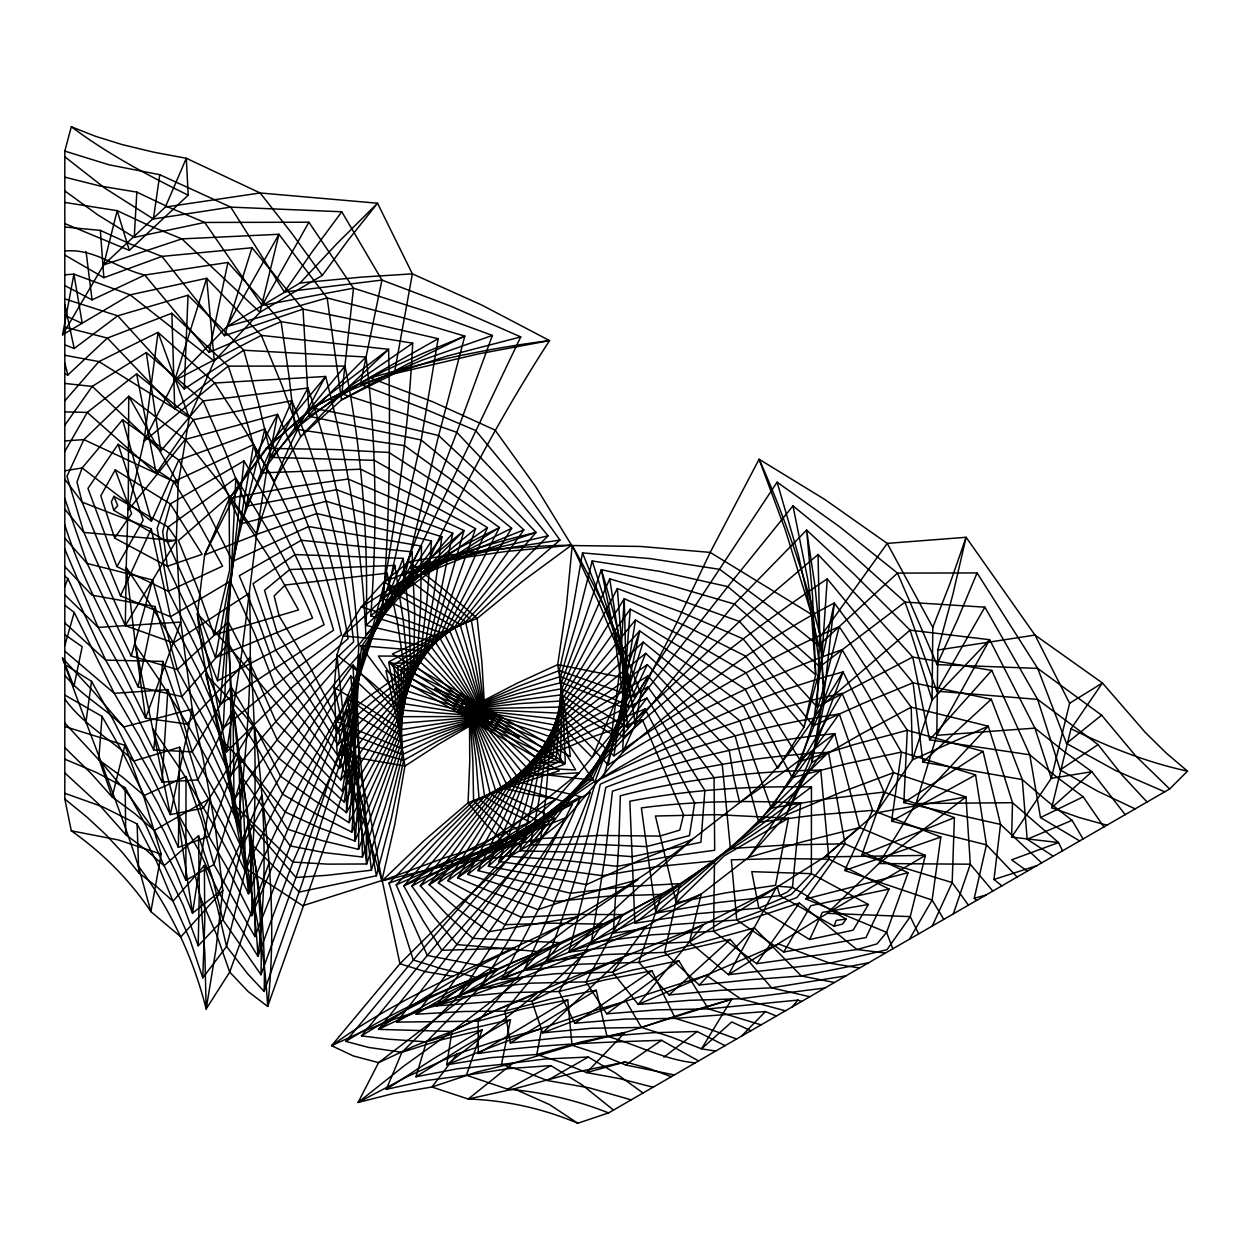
<?xml version="1.0" encoding="UTF-8"?>
<svg xmlns="http://www.w3.org/2000/svg" width="1250" height="1250" viewBox="0 0 1250 1250"><rect width="100%" height="100%" fill="white"/><g stroke="black" fill="none" stroke-linecap="round" stroke-linejoin="round"><path stroke-width="1.5" d="M241.469 847.734L239.062 766.703L231.203 686.953L192.234 751.875L219.172 799.672L241.469 847.734C273.797 784.062 310.969 722.766 353.016 665.031L401.938 716.688L475.844 716.516L472.984 710.688L479.422 710.219L435.125 641.812L366.109 625.375C368.5 538.5 362.094 451.328 345 366.094L228.281 366.125L174.719 408.672L107.375 338.078L64.812 327.172M245.062 871.031C245.406 816.906 241.359 762.766 233.328 709.234L197.797 779.922L223.641 825.609L245.062 871.031C275.734 803.688 310.938 738.344 350.781 675.984L401.375 723.172L401.828 748.484L385.203 806.609L366.688 863.984L327.875 864.141L292.953 862.047L232.453 803.156C222.266 739.781 203.891 678 197.375 614.031L204.641 554.953L229.469 498.266L266.125 448.359L312.062 407.984L384.453 370.859L423.641 353.047L464.781 336.094L438.641 435.547L403.312 582.109L382.766 606.531L355.781 686.938C314.875 753.047 277.25 821.406 248.5 893.75L230.75 856.75L213.109 824.359L182.516 772.406L152.609 728.484L135.516 645.641L126.219 567.406L128.312 496.047L128.719 396.25L185.25 439.438L222.094 485.656L256.656 534.094L241.812 652.562L226.625 751.938L291.797 687.672L348.125 638.594C334.781 561.094 310.469 485.719 277.547 414.359L185.25 439.438L128.078 510.313L144 441.297L158.031 332.359L98.922 361.594L64.812 400.875M64.812 698.984C83.156 724.719 111.328 739.484 133.812 761.031L179.688 747.219L178.375 847.344L208.812 836.391L238.75 754.375L261.344 787.516L287.453 829.109L321.688 840.484L358.547 849.359L401.062 736L404.078 670.906L449.375 630.219L511.641 528.266L459.438 485.719L404.625 445.688L295.094 429.063L288.859 375.047L281.078 321.656L227.922 262.453L144.797 275.047L92.062 299.875L64.812 285.562M823.484 687.391L824.078 703.672L811.812 762.406L786.312 814.922L748.625 857.328L803.562 841.531L859.641 827.578L824.75 856.891L776.266 887.609L703.547 924.672L574.125 976.781L498.734 1008.906L452.125 1031.297L413.922 1046.203L378.578 1062.641L353.344 1055.938L331.578 1045.688L361.812 1031.875L393.797 1019.266L427.281 1008.109L462.078 998.672L523.531 977L585.906 952.109L646.406 926.328L701.234 894.078L748.625 857.328L792.109 796.438L834.766 733.594C756.516 741.453 679.25 759.156 605.812 787.375L591.906 861.922L568.938 952.047L628.672 944.812L689.484 942.031L728.469 974.672L829.875 963.219L886.984 949.703L910.234 916.641L925.375 855.391L859.641 827.578L834.766 733.594L787.172 769.453L739.719 802.578L734.031 779L729.219 750.234L647.328 664.609L597.812 699.578L549.922 736.641L535.531 757.844L518.109 810.906L498.844 861.516L602.203 875.672L657.859 866.469L714.5 860.844L713.594 931.266L756.688 963.688L856.953 949.516L876.969 943.922L886.609 932.344L908.109 872.703L845.047 843.828L787.609 844.891L730.375 848.563L722.203 764.188L648.047 675.859L596.484 707.812L546.75 742.219L531.188 762.766L510.578 815.578L488.344 866.281L586.531 884.641L637.875 861.016L692.328 839.328L739.719 802.578C784.703 768.422 813.875 719.359 843.047 671.953L893.594 772.672L966 796.953L970.297 864.203L953.344 913.859M179.688 747.219L195.703 791.391L208.812 836.391L229.359 871.812L251.766 915.672C252.531 861.656 248.062 807.578 238.75 754.375M64.812 383.438L92.234 386.391L160.797 451L203.172 400.891L307.922 388.031C336.109 470.766 352.938 557.234 358.297 644.469C312.344 692.5 271.078 744.938 234 800.078L233.188 721.125L228.625 643.359L181.828 696.609L138.062 686.859C113.312 632.891 82.516 581.922 64.812 524.875M64.812 723.047L98.734 759.766L122.453 777.109L144.109 795.516L186.016 776.516L201.531 820.187L213.953 864.563L254.906 936.625C255.938 883.172 251.437 829.641 241.859 777.047L213.953 864.563L185.844 880.25L164.375 831.891L144.109 795.516L121.594 750.406L102.047 716.375L64.812 695.047M358.547 849.359C359.578 798.828 355.875 748.203 347.641 698.344L401.062 736L475.359 718.859L465.453 706.344L481.187 708.625L466.406 669.75L449.375 630.219L381.719 597.969C397.125 513.766 408.5 428.734 412.703 343.172L281.078 321.656L209.016 352.422L144.797 275.047C117.438 268.625 93.828 247.953 64.812 251.078M264.188 991.484C265.328 942.188 261.094 892.766 251.781 844.328L299.219 892.078L376.406 875.75L391.328 818.734L403.641 760.391L397.75 711.891L388.75 662.625L475.312 721.922L438.312 740.75L403.641 760.391L346.203 743.625L302.297 882.812L264.188 991.484L247.734 973.875L226.578 946.453L217.062 906.047L204.375 865.391L173.016 901.203L189.922 939.469L202.766 977.844L226.578 946.453L251.781 844.328M185.844 880.25L186.016 776.516M248.438 822.172L222.906 919.828L198.203 945.766L183.25 905.375L164.078 865.672L198.547 835.734L212.359 877.703L222.906 919.828L261 974.75C262.297 923.625 258 872.391 248.438 822.172L295.969 877.469L326.781 875.313L371.344 870.234L388.109 812.891L402.609 754.531L399.312 709.984L393.562 664.828L428.328 643.078L465.547 621.922L505.688 578.359L548.094 535.812L504.672 483.094L456.812 432.359L406.016 414.469L341.844 393.844L353.5 288.172L308.891 222.219L204.703 222.453L134.234 237.359L97.969 215L64.812 190.906M64.812 411.891L87.25 412.422L156.219 473.531L193.359 419.703L291.906 400.688C323.031 477.875 344.062 559.094 353.656 641.797C309 683.094 268.141 728.438 230.266 776L230.766 698.578L228.359 622.141L177.328 669.531L131.234 655.984L87.156 563.484L64.812 498.562M695.172 1062.906C664.094 1059.781 636.781 1044.578 607 1036.297L596.203 990.234L550.156 999.219L504.922 1011.109L464.484 1011.469L416.141 1014.203C465.094 950.969 511.5 885.719 554.781 818.469L495.688 790.922L472.781 717.359L488.484 719.641L478.562 707.109L519.25 700.188L561.75 694.797L623.719 737.156L623.328 665.312L617.359 588.578L680.594 611.875L743.062 638.797L813.172 725.781L862.984 703.422L913.062 682.781L991.25 699.25L1022.266 779.578L1027.188 839.25L1053.203 856.203M1062.547 850.812L1058.531 842.547L1011.625 837.109L1012.5 802.719L988.297 726.203L911.219 707.188L861.141 734.031L811.812 762.406L825.109 685.406L834.297 603C757.391 643.203 688.156 695.875 622.594 752.391L567.188 817.266L523.656 883.234L436.453 1005.891L488.719 1001.859L531.938 1001.234L576.469 978.234L622.422 957.469L542.562 1032.844L531.938 1001.234L558.797 977.859L585.906 952.109C534.531 965.234 484.406 983.234 436.453 1005.891C517.406 943.609 613.047 903.984 692.328 839.328L630.125 894.797L568.938 952.047L635.062 921.781L701.234 894.078L689.484 942.031L776.266 887.609L728.469 974.672L833.281 909.625L925.375 855.391L824.75 856.891L876.172 812.906L912.453 759.859L932.094 699.984L932.797 627.391L949.875 583.812L966.109 537.281L887.219 543.391L824.891 499.531L759.094 459.234L710.188 552.406L676.266 623.844L640.781 693.891L635.25 724.516L622.594 752.391L626.25 677.688L624.219 598.703L685.281 625.797L745.203 655.906L774.922 693.234L803.984 727.172L777.844 768.266L760.375 739.062L743.109 705.172L692.391 667.594L639.75 630.969L557.344 719.141L542.688 750.938L532.375 802.328L519.938 850.797L574.969 852.266L632.188 856.672L700.906 842.281L704.859 790.484L646.891 698.078L587.328 726.422L541.062 752.5L516.891 776.281L457.656 877.828L491.797 892.203L537.859 909.609L586.219 893.797L637.938 879.672L568.531 927.641L501.438 979.5L556.078 973.688L612.656 972.172L657.703 947.594L703.547 924.672L638.203 1004.438L612.656 972.172L646.406 926.328L573.672 950.219L501.438 979.5C534.797 918.922 565.844 856.828 590.422 792.125L522.375 832.609L457.656 877.828L516.062 823.766L579.188 772.766L611.656 734.109L624.797 708.266L630.125 679.031L600.328 605.953L572.203 545.547L640.344 546.438L710.188 552.406L811.547 614.406L815.672 674.75L803.984 727.172L820.078 668.766L834.297 603L911.219 707.188L912.453 759.859L988.297 726.203L916.016 803.516L878.922 863.531L827.188 913.328L910.234 916.641L918.672 933.875M845.953 975.859L771.531 987.813L720.281 990.344L669.094 994.906L638.906 962.391L661.625 894.344L607.234 896.281L554.266 901.609L467.703 874.453L495.312 823.875L521.844 772L541.797 750.406L555.234 725.078L598.656 682.938L643.172 642.109L739.734 720.703L771.188 808.109L827.5 798.859L883.984 792.062L954.406 817.625L952.172 882.578L932.281 926.016M233.328 709.234L259.609 751.812L282.672 794.188L316.672 814.359L351.844 832.109L401.375 723.172L397.719 667.234L459.984 624.297L497.062 577.984L536.047 532.422L489.281 482.859L438.641 435.547L382.656 421.844L312.062 407.984L370.328 377.922L433.047 401.922L495.047 430.062L535.891 486.984L571.547 545.172C517.016 546.047 462.641 552.062 408.984 561.766L383.734 581.953L361.172 607.016L402.891 619.328L444.391 633.734L463.547 671.734L480.578 709.109L468.813 708.281L475.484 718.078L401.078 729.625L368.172 707.844L334.203 687.438C346.156 737.781 353.109 789.328 355.031 841.047C359.766 789.828 359.922 738.203 355.781 686.938L354.625 721.094L292.953 862.047L257.953 956.391C267.594 879.75 265.578 801.859 254.078 725.547L203.375 808.141L170.359 814.594L152.609 728.484L165.781 770.156L177.188 812.625L199.609 851.828L218.688 892.438L257.953 956.391C255.188 904.578 246.563 853.094 232.453 803.156L244.891 867.844L302.719 905.734L381.875 880.5L362.828 818.594L337.156 754.219L334.203 687.438L336.938 654.984L343.188 635.953L361.172 607.016L427.187 565.531L462.578 545.984L499.484 527.516L437.484 566.656L382.766 606.531C389.703 521 390.453 435.062 388.625 349.312L324.016 398.625L266.125 448.359L333.953 449.5L388.984 452.484L445.172 488.75L499.484 527.516L444.391 633.734L406.484 672.281L401.078 729.625L355.031 841.047L319.047 827.688L284.969 811.844L253.875 773.953L219.484 737.297C234 788.391 243.797 840.828 248.5 893.75C257.875 815.172 256.109 735.812 250.438 657.031L186.844 724.078L145.641 718.188L135.516 645.641C175.359 701.5 211.562 760.469 237.766 824.031C247.547 747.531 252.547 670.281 249.391 593.156L173.484 642.906L125.312 625.625L126.219 567.406C165.188 625.672 200.969 686.531 226.625 751.938L213.094 682.25L197.375 614.031C249.641 665.391 291.938 725.469 340.734 779.984L372.562 735.359L407.016 690.969L416.594 667.141L420.594 606.75L421.516 546.109L308.625 526.547L232.703 561.391L206.844 510.188L178.766 460.062L122.578 419.75L82.156 467.922L76.984 482.047L82.156 502.156L120.5 595.812L170.469 616.781L230.297 581.156L223.234 727.984L294.188 670.016L341.516 634.781C325 563.203 298.422 494.234 264.812 429L178.766 460.062L151.469 521.188L82.156 467.922L64.812 470.797M198.203 945.766L199.312 890.469L198.547 835.734M188.031 295.234L184.25 388.938L243.781 350.234L366.016 357C376.547 442.828 377.297 529.641 370.766 615.812L439.625 637.594L479.984 709.656L471.203 709.656L475.641 717.297L401.375 723.172L408.453 673.422L439.625 637.594L487.437 527.656L431.469 492.797L374.328 460.344L271.422 457.391L258.531 403.375L243.781 350.234L188.031 295.234L117.719 315.828L74.219 348.5L64.812 344.844M235.844 478.188L231.391 571.203L215.484 657.594L312.578 618.078C291.656 569.062 264.984 522.734 235.844 478.188L168.141 527L166.734 533.875L167.453 541.969L193.031 599.094L215.484 657.594M623.719 737.156C688.312 680.375 755.703 626.672 827.25 578.891L822.016 655.672L813.172 725.781M1001.875 885.844L994 879.469L1000.531 824.406L983.031 751.391L907.297 730.281L853.875 744.625L800.688 761.125L745.891 672.719L688.797 639.766L630.266 609.203L624.406 685.016L613.938 755.891L560.375 707.047L478.281 708.672L482.734 716.312L473.969 716.328L506.5 784.125L572.391 804.25C538.859 871.25 500.312 935.75 457.547 997.266L506.984 992.656L559.016 991.5L605.219 979.859L651.891 970.781L675.344 1018.375L705.969 1027.844L736.609 1038.984M202.766 977.844L204.766 921.344L204.375 865.391M64.812 675.297C81.328 695.625 105.469 708.141 123.75 726.969L192.234 709.078L170.359 814.594L148.781 770L123.75 726.969L93.859 692.031L62.5 658.047C86.969 727.719 115.625 795.797 138.359 866.047C170.125 908.641 193.312 957.438 206.156 1009L215.875 949.766L222.812 890.406L215.266 826.906L203.234 758.938L192.234 709.078L180.766 622.078L176.328 540.672L178.188 483.594L189.25 417.734L158.031 332.359L214.781 383.016L245.594 431.125L274.266 481.172L300.719 436.594L281.938 385.297L261.344 335.391L206.656 278.297L174.672 380.453L144 441.297L214.781 383.016L325.625 376.469C297.469 426.562 272.562 478.734 256.656 534.094L266.016 474.844L277.547 414.359L240.094 484.688L204.641 554.953L259.172 533.469L316.922 513.531L431.469 541.062L426.922 601.438L419.75 661.578L409 684.734L372.703 726.469L339.453 768.453L304.484 722.219L274.844 685.547L254.328 632.844L230.297 581.156M134.234 237.359L136.844 192.125L100 185.984L64.812 177.188M1079.656 840.938L1040.5 817.547L1029.766 754.797L991.75 670.422L912.734 657.078L817.062 706.906L819.734 634.062L818.047 554.516L739.469 621.484L627.594 727.438L561.797 688.672L519.266 696.703L478.625 706.312L493.578 722.578L472.156 717.828L490.188 793.906L545.547 825.094L479.5 915.219L396.797 1022.094L478.172 1021.187L522.438 1009.047L567.75 999.875L572.031 1045.219L598.734 1053.969L625.578 1064.953L674.328 1074.938M167.891 689.594L184.031 734.312L197.797 779.922L162.047 782.094L167.891 689.594L114.281 693.344L64.812 651.141M1041.641 862.891L1000.531 824.406L903.844 802.625L907.297 730.281L839.234 626.656C759.875 661.719 684.75 705.828 613.938 755.891M351.844 832.109C355.922 780.172 355.531 727.875 350.781 675.984M98.734 759.766L102.047 716.375M613.297 933.078L618.703 845.375L620.344 795.766C685.781 778.922 753.281 771.188 820.766 770.094L828.938 859.172L796.766 897.609L736.75 919.984L674.672 924.484L613.297 933.078L722.047 854.484L820.766 770.094M800.672 803.016L792.453 887.359L787.203 892.094L779.844 895.609L717.625 902.594L655.875 913.125L641.359 807.891C694.141 800.938 747.562 800.375 800.672 803.016L722.547 854.766L655.875 913.125M220.156 704.234L231.891 571.484L253.656 444.547L173.812 481.562L157.172 528.359L168.391 591.219L196.141 647L220.156 704.234L333.594 630.203C314.641 565.328 286.859 503.328 253.656 444.547M162.797 661.406L178.547 706.203L192.234 751.875L153.719 749.953L162.797 661.406L105.672 660.141L64.812 622.891M231.203 686.953L257.609 731.547L280.594 776.25L314.578 800.547L349 822.625C354.5 770.312 355.812 717.562 353.016 665.031M244.016 460.953L232.141 571.641L217.547 680.75L324.078 624.719C303.609 567.344 275.75 512.875 244.016 460.953L170.297 503.891L162.656 531.516L167.344 566.266L194.172 622.781L217.547 680.75M64.812 451.5L87.25 412.422L136.594 373.859L193.359 419.703L218.078 471.266L240.703 523.891L326.25 501.234L441.891 536.766L433.625 596.625L423.172 656.234L411.297 678.625L373.172 717.547L338.5 756.672L308.375 712.484L275 667.734L258.422 621.359L239.25 575.734L301.359 540.25L412.078 551.875L414.625 612.516L413.75 672.922L405.328 697.312L372.734 744.156L342.344 791.219L276 721.688L253.984 671.531L228.359 622.141M976.594 900.438L974.25 898.281L986.453 844.844L975.578 774.938L901.391 752.094L846.703 763.688L792.234 777.578L745.172 689.156L691.156 653.734L635.438 619.969L623.812 694.797L608.094 764.859L559.047 713.125L478.078 709.453L480.969 715.297L474.516 715.75L511.766 780.312L580.656 796.672C552.219 863.234 518.109 927.375 479.266 988.438L531.5 983.156L585.984 981.844L632.219 970.141L678.812 960.734L708.391 1008.875L761.078 1024.859M868.734 962.703L801.359 975.984L750.266 979.703L699.234 985.031L664.547 952.375L680.078 883.641L624.672 886.703L570.531 893.281L477.953 870.594L502.969 819.891L526.625 767.484L543.234 747.672L594.562 715.953L647.906 687.031L714.062 777.609L714.688 850.234L665.719 856.969L617.453 866.359L562.312 860.141L509.406 856.359L525.516 805.937L539.609 752.719L552.75 730.906L598.531 691.281L645.688 653.344L735.094 735.734L758.75 822.266L815.609 815.047L872.641 810.344L940.828 837.062L932.125 900.047L909.5 939.172M85.828 722.938L91.547 681.344L64.812 664.5M159.766 174.703L230.734 207.125L284.406 292.031L381.938 280.078L451.312 306.391L520.75 336.906L410.156 568.281L471.281 619.969L478.719 663.922L483.828 707.031L389.109 661.688L428.656 640.438L471.281 619.969L514.312 579.359L559.953 540.078L520.25 484.453L475.672 430.516L425.078 409.109L360.453 384.359L381.938 280.078L341.781 211.766L230.734 207.125L153.391 218.984L159.766 174.703L108.875 164.766L64.812 151.094L71.312 126.75L95.562 136.328L122.141 144.578L153.953 152.234L186.312 158.281L260.156 192.969L377.531 203.219L412.375 273.844L394.281 373.688L341.516 399.938L300.719 436.594L341.047 394.156L388.625 349.312L261.344 335.391L174.672 380.453L226.953 326.562L300.062 282.984L337.406 243.125L377.531 203.219L348.422 239.828L322.281 275.438L259.984 312.281L214.297 361.047L189.25 417.734L98.922 361.594L64.812 355.266M540.766 838.578L545.766 797.844L549.188 754.672L594.969 735.969L642.344 719.703L683.547 814.703L679.797 830.094L659.812 836.094L599.25 835.437L540.766 838.578L587.125 776.578L642.344 719.703M1164.734 791.812L1115.703 770.578L1066.484 743.406L1037.688 668.391L977.063 572.938L897.469 573.094L818.484 645.625L770.281 606.938L719.75 569.375L650.531 558.641L582.5 552.922L572.203 612.469L559.375 670.531L563.5 718.062L565.312 763.422L478.562 704L518 686.516L559.375 670.531L634.797 697.125L777.109 482.156L839.141 526.406L897.469 573.094L936.984 664.609L1037.688 668.391L1101.609 715.172L1135.781 756.047L1169.656 788.969L1187.5 771.125L1166.406 753.219L1145.281 732.438L1102.438 683L1034.984 635.078L966.109 537.281L952.781 594.781L937.828 650.016L936.812 735.312L916.016 803.516L1012.5 802.719L1058.531 842.547L1011.656 859.828L1027.344 871.141M228.625 643.359L254.719 691.344L277.203 739.922L344.25 802.125L354.047 723.672L358.891 644.812L403.344 588.828L452.766 533.25L336.672 489.719L246.438 506.141L225.828 453L203.172 400.891L146.312 352.547L92.234 386.391L64.812 425.203M64.812 227.016L100.375 230.406L130.125 243.938L161.953 256.406L224.484 335.688L303.016 309.125L377.641 324.641L438.141 338.719L421.188 440.016L388.031 589.75L454.578 627.062L469.375 667.984L481.828 708.156L460.359 703.391L475.281 719.641L401.328 742.297L346.719 709.672L303.672 811.859L254.906 936.625M1017.172 877.016L986.453 844.844L891.562 821.125L901.391 752.094L842.125 649.688C759.922 678.703 681.594 718.062 608.094 764.859M64.812 726.5L124.906 745.297L144.484 798.938L161.188 854.141L150.891 911.625L180.828 936.859L222.812 890.406M788.5 818.234L775.516 885.344L725.719 892.875L676.219 902.641L655.422 816.016L716.156 814.656L788.5 818.234L724.312 855.781L676.219 902.641M342.344 791.219L353.781 718.922L361.609 646.375L399.953 591.453L441.891 536.766M62.562 334.828L73.922 274.156L130.125 294.828L214.297 361.047L206.656 278.297L130.125 294.828L62.562 334.828L103.656 264.891L165.359 207.063L186.312 158.281L188.188 195.172L129.328 250.375L64.812 223.563M885.453 953.062L856.953 949.516L799.359 903.031L713.594 931.266L652 934.812L591.281 942.656L605.188 855.828L612.438 791.188C682.391 768.781 755.281 756.391 828.562 752.297L845.047 843.828L805.828 898.938L886.609 932.344L892.797 948.812M452.766 533.25L440.672 592.312L426.891 651.141L412.141 675.562L403.906 703.734L344.25 802.125M209.016 352.422L227.922 262.453M1147.062 802.016L1122.609 775.688L1098.047 744.625L1037.609 699.375L936.75 691.141L905.047 602.094L843.859 547.312L792.969 505.859L727.812 586.641L633.156 707.406L560.625 676.5L518.641 689.859L478.625 704.766L519.25 737.391L470.844 718.625L475.953 759.594L479.094 798.984L526.469 837.312L427.266 955.453L361.5 1035.891L388.047 1039.156L426.438 1041.859L467.656 1029.359L510.5 1019.641L501.5 1064.438L457.875 1068.703L415.938 1076.781L426.438 1041.859L497.813 969.172L427.266 955.453L396.219 884.906L436.609 841.281L479.094 798.984L518.828 779.188L560.375 761.141L561.406 719.688L560.625 676.5L577.469 619.422L592.219 560.969L659.688 571.375L727.812 586.641L769.234 621.484L819.781 666.75L905.047 602.094L984.844 607.172L1037.609 699.375L1060.203 769.906L1097.734 791.234L1135.172 808.875M138.062 686.859L155 606.547L91.938 595.156L64.812 566.625M340.734 779.984L353.484 713.859L363.75 647.625L396.375 594.281L431.469 541.062M530.406 844.875L538.969 800.125L545.688 752.656L594.438 729.469L645.031 708.984L694.672 802.844L689.422 835.641L646.328 846.594L587.312 844.031L530.406 844.875L586.781 776.391L645.031 708.984M937.828 650.016L1034.984 635.078L1069.625 703.25L1051.297 778.328L1011.625 837.109M1069.625 703.25L1102.438 683L1071 728.781L1051.703 807.719L1079.25 817.562L1106.891 825.203M232.703 561.391L264.812 429M214.094 634.859L229.625 570.188L229.078 496.219L178.438 540.625L197.234 587.312L214.094 634.859L298.516 609.953L268.797 556.844L229.078 496.219M839.234 626.656L821.109 696.875L800.688 761.125M339.453 768.453L365.344 648.547L421.516 546.109M124.906 745.297L112.172 796.984L134.297 813.203L154.328 830.406L175.531 871.203L192.516 913.141L218.688 892.438L261.891 795.109C271.094 865.062 275.531 936.125 267.656 1006.438L248.156 991.562L229.703 972.062L216.734 934.984L200.609 897.953L190.203 854.875L177.188 812.625L192.516 913.141L210.219 798.344L154.328 830.406L128.141 794.281L99.234 759.812L112.172 796.984L90.953 773.297L64.812 747.625M387.109 573.141L366.812 649.391L337.672 720.531L310.578 668.203L279.188 616.125L274.141 595.891L285.328 585.016L387.109 573.141L397.375 622.234L404.766 671.297L369.766 695.891L337.672 720.531M131.234 655.984L152.578 579.969L87.156 563.484L64.812 538.172M338.5 756.672L366.438 649.172L412.078 551.875M64.812 645.531L74.219 612.438L64.812 605.234M643.172 642.109L620.609 713.609L595.062 781.156L529.875 825.828L467.703 874.453M224.484 335.688L251.984 247.75L161.953 256.406L103.844 277.703L64.812 255.031M337.875 744.734L367.031 649.516L403.188 558.328L295.078 554.594L253.031 583.703L275.75 650.188L308.641 697.594L337.875 744.734L372.766 709.781L411.156 675L408.922 616.75L403.188 558.328M300.062 282.984L361.844 277.094L412.375 273.844L481.484 304.922L549.562 340.594C503.453 411.578 463.469 486.25 427.484 562.812L403.312 582.109L474.25 553.328L536.047 532.422C484 544.641 433.109 561.5 383.734 581.953L422.328 602.234L459.984 624.297L472.406 666.406L482.469 707.734L451.813 698.469L475.25 720.406L437.359 734.062L401.828 748.484L335.047 720.922C350.344 767.391 360.906 815.422 366.688 863.984C366.766 816.125 362.688 768.266 354.625 721.094L355.656 755.281L330.188 830.781L267.656 1006.438C265.094 959.594 257.484 913.031 244.891 867.844M394.844 565.422L367.156 649.594L337.594 732.672L309.359 682.812L277.125 632.969L264.531 590.328L289.75 569.531L394.844 565.422L403.172 619.422L408.25 673.312L371.281 702.938L337.594 732.672M482.109 1029.922L466.438 1075.219L425.297 1080.656L386.266 1089.391L401.891 1052.312L477.172 977.641L440.062 968.266L413.25 959.969L389.016 883.188L430.031 841.391L473.562 801.062L517.969 781.547L564.703 764.203L470.188 718.969L472.859 760.766L473.562 801.062L516.719 842.906L419.625 952.547L345.828 1041.391L368.547 1047.406L401.891 1052.312L441.031 1039.875L482.109 1029.922L433.797 1058.484L386.266 1089.391M842.125 649.688L818.062 716.312L792.234 777.578M136.844 192.125L169.766 207.703L204.703 222.453L262.078 305.422L353.5 288.172L431.109 312.953L492.391 335.438L456.812 432.359L402.25 574.875L465.547 621.922L475.531 665.047L483.141 707.375L434.688 688.578L475.25 721.172L437.75 737.453L402.609 754.531L346.016 732.359L295.969 877.469L261 974.75M64.812 374.016L67.859 374.984L107.375 338.078L171.875 313.25L228.281 366.125L245.984 419.016L261.734 472.859L360.719 469.219L418.375 497.828L475.594 528.672L435.125 641.812L410.031 674.328L401.938 716.688L349 822.625M268.828 863.625L229.703 972.062L206.156 1009L204.844 953.062L200.609 897.953M834.125 926.219L836.203 920.391L846.125 919.078L842.562 924.062L834.125 926.219L779.844 895.609L777.016 886.219L792.453 887.359L846.125 919.078M241.859 777.047L290.109 845.875L324.625 852.656L362.438 857.016L401.328 742.297L401.188 669.234L454.578 627.062L523.859 529.891L474.172 483.75L421.188 440.016L309.141 416.281L303.016 309.125L251.984 247.75M64.812 586.859L67.859 578.609L64.812 576.047M645.688 653.344L620.078 717.922L592.328 779.594L534.078 823.641L477.953 870.594M968.437 905.141L952.172 882.578L861.906 854.984L883.984 792.062L842.078 693.406C756.391 711.359 673.391 741.297 595.641 781.5C577.547 846.484 553.094 909.656 523.875 970.438L580.578 964.172L638.906 962.391L684.453 950.016L730.172 939.406L771.531 987.813L809.797 996.734M240.703 523.891L264.844 462.781L291.906 400.688M251.766 915.672L301.594 796.5L347.641 698.344M834.438 982.5L801.359 975.984L754.391 927.953L664.547 952.375L604.828 954.578L546.422 961.297C568.75 903.719 587.297 844.578 600.281 784.172C676.281 750 756.906 726.438 839.281 713.953L872.641 810.344L844.688 870.484L932.125 900.047L943.797 919.375M977.063 572.938L957.422 619.953L936.984 664.609M817.062 706.906L739.469 621.484L674.75 598.094L609.703 578.859L561.797 688.672L552.75 756.734L490.188 793.906L411.875 886.156L434.328 917.438L457.109 944.578L539.812 951.703L478.172 1021.187L478.281 1053.516C538.859 1044.234 600.328 1042.359 661.5 1040.312L698.594 1060.938M120.5 595.812L151.234 528.797L82.156 502.156L64.812 479.281M113.875 496.344L111.375 501.906L113.75 510.281L167.453 541.969L176.922 539.75L168.141 527L113.875 496.344L117.734 505.578L113.75 510.281M647.328 664.609L619.469 722.5L590.188 778.359L538.547 821.297L488.344 866.281M889.078 889.062L865.984 937.578L783.781 951.984L736.75 919.984L731.328 859.828L780.047 858.562L828.938 859.172L889.078 889.062L810.797 905.719L783.781 951.984M246.438 506.141L275.312 447.672L307.922 388.031M809.625 939.516L822.344 912.391L868.391 904.5L853.156 930.172L809.625 939.516L758.859 908.125L696.578 913.766L634.859 923.25L629.859 801.25C689.609 789.609 750.641 785.844 811.453 786.984L811.375 873.656L791.281 894.453L758.859 908.125L751.781 871.656L811.375 873.656L868.391 904.5M617.359 588.578L561.75 694.797L549.859 755.062L495.688 790.922L420.328 885.75L446.156 913.875L472.75 938.359L560.859 942.719L504.922 1011.109L510.328 1042.891L564.375 1037.203L607 1036.297L652 1032.766L697.094 1031.484L725.031 1045.672M635.438 619.969L559.047 713.125L543.906 751.641L511.766 780.312L447.844 880.672L483.766 899.828L521.406 917.313L571.188 914.469L622.719 914.563L585.984 981.844L606.703 1013.812L657.453 1009.859L708.391 1008.875L797.906 1000.094L801.641 1001.437M262.078 305.422L308.891 222.219M984.844 607.172L936.75 691.141M116.906 566.594L143.141 520.25L118.109 444.297L87.953 488.391L116.906 566.594L168.391 591.219L222.609 566.141L199 523.453L173.812 481.562L118.109 444.297M648.047 675.859L588.594 777.438L498.844 861.516M115.219 469.859L100.781 495.797L114.641 538.062L167.344 566.266L202.156 554.328L170.297 503.891L115.219 469.859L131.594 513.578L114.641 538.062M842.078 693.406L807.125 752.703L771.188 808.109M630.266 609.203L560.375 707.047L545.484 752.547L506.5 784.125L438.344 882.969L470.937 905.016L505 924.687L552.766 923.156L602.438 924.188L559.016 991.5L574.766 1023.219L624.906 1019.094L675.344 1018.375L765.422 1011.547L776.359 1016.031M456.984 1028.812L451.938 1031.453L378.531 1029.375C424.688 1006.516 473.438 988.937 523.531 977L451.938 1031.453L446.719 1064.797C505.484 1040.984 565.031 1018.734 625.984 1001.109L641.5 1027.438L686.516 1012.484L731.75 999.234L701.5 1048.828L671.484 1037.109L641.5 1027.438L591.797 1028.25L542.562 1032.844L625.984 1001.109L706.297 975.297L740.484 998.734L785.406 1010.812M647.906 687.031L587.516 776.797L509.406 856.359M284.406 292.031L311.906 252.172L341.781 211.766M799.359 903.031L756.688 963.688M839.281 713.953L799.359 769.656L758.75 822.266M261.734 472.859L300.641 420.125L345 366.094M457.297 1028.641L494.016 1011.156L536.953 993.422L446.719 1064.797L491.109 1057.625L536.797 1054.516L541.672 1028.75L499.047 1040.031L457.156 1053.906L431.906 1087.031L393.719 1093.438L358.078 1102.453L378.578 1062.641L462.078 998.672M1125.188 814.641L1091.891 771.719L1051.297 778.328L1034.922 728.125L989.672 639.719L910.094 630.141L824.078 703.672L820.438 636.688L887.219 543.391L932.797 627.391M646.891 698.078L586.906 776.453L519.938 850.797M792.281 1006.844L797.906 1000.094M271.422 457.391L315.594 407.781L366.016 357M991.75 670.422L929.625 739.844L1029.766 754.797L1056.562 776.922L1083.203 796.828L1103.906 826.938M754.391 927.953L699.234 985.031M741.469 1036.188L765.422 1011.547M828.562 752.297L730.375 848.563M366.109 625.375L417.75 576.578L475.594 528.672M991.25 699.25L922.969 762.062L913.062 682.781L827.25 578.891M730.172 939.406L669.094 994.906M453.172 976.406L424.937 971.562L399.938 963.75L382.25 880.719L445.344 857.562L501.391 840.422L530.141 822.125L556.234 798.984C511.641 824.016 469 852.578 429.156 884.672C472.953 858.016 519.234 835.422 567.188 817.266L540.594 838.375L512.047 855.281L455.406 908.578L399.938 963.75L331.578 1045.688C407.203 990.953 495.531 959.016 578.078 916.859L488.75 931.719L458.375 909.703L429.156 884.672L501.141 787.656L547.453 753.688L561.266 700.938L624.219 598.703L619.844 669.688L611.656 734.109L586.141 718.328L561.266 700.938L519.016 703.672L478.438 707.891L485.125 717.688L473.375 716.859L501.141 787.656L527.828 793.969L556.234 798.984L579.188 772.766L516.891 776.281L475.047 715.156L479.609 714.5L477.844 710.219L557.344 719.141L574.562 739.641L592.375 757.516L617.266 697.156L639.75 630.969L623.578 706L603.609 776.875C678.328 731.453 758.375 694.406 843.047 671.953L815.766 745.422L786.312 814.922L839.453 792.906L893.594 772.672L876.172 812.906L966 796.953L878.922 863.531L970.297 864.203L992.828 891.062M1051.703 807.719L1091.891 771.719L1063.531 751.016L1034.922 728.125L936.812 735.312L989.672 639.719L932.094 699.984L910.094 630.141L853.719 573.766L806.609 530.078L734.391 604.047L635.25 724.516C627.984 672.109 616.875 620.203 601.312 569.641L667.781 584.562L734.391 604.047L815.672 674.75L812.609 597.094L806.609 530.078L815.047 586.406L821.406 651.672M370.766 615.812L425.781 571.125L487.437 527.656M295.094 429.063L350.109 386.375L412.703 343.172M1101.609 715.172L1066.484 743.406M512.781 1063.328L468.234 1099.031L431.906 1087.031L476.75 1072.078L512.781 1063.328L575.75 1044.359L624.938 1032.5L731.75 999.234M634.859 923.25L721.797 854.328L811.453 786.984M697.094 1031.484L663.938 1057.156M678.812 960.734L606.703 1013.812M447.844 880.672C489.812 849.234 534.281 821.141 580.656 796.672M438.344 882.969C480.688 853 525.594 826.672 572.391 804.25M452.125 1031.297L404.375 1065.672L358.078 1102.453L407.266 1076.641L457.156 1053.906M591.281 942.656L714.5 860.844M661.5 1040.312L625.578 1064.953M651.891 970.781L574.766 1023.219M309.141 416.281L369.625 377.453L438.141 338.719M1098.047 744.625L1060.203 769.906M415.938 1076.781L462.969 1047.25L510.5 1019.641M903.844 802.625L983.031 751.391M546.422 961.297L612.906 920.922L680.078 883.641M510.328 1042.891L596.203 990.234M381.719 597.969L443.125 562.109L511.641 528.266M478.281 1053.516L567.75 999.875M361.5 1035.891C404.406 1008.891 450.219 986.562 497.813 969.172M345.828 1041.391C387.203 1015.594 431.328 994.25 477.172 977.641M396.797 1022.094C441.937 993.906 489.984 970.375 539.812 951.703M523.875 970.438L592.266 930.438L661.625 894.344M420.328 885.75C462.969 859.281 508.047 836.766 554.781 818.469M416.141 1014.203C461.984 985.875 510.547 962 560.859 942.719M457.547 997.266C503.828 969.125 552.359 944.75 602.438 924.188M479.266 988.438L550.109 948.812L622.719 914.563M671.344 1076.672L648.266 1068.281L625.359 1061.906L576.547 1072.109L514.156 1088.859L468.234 1099.031C505.828 1100.281 543.141 1108.562 577.766 1123.25L608.578 1112.906L1169.656 788.969M588.234 1057.031L544.656 1059.047L501.5 1064.438L524.203 1071.469L547.281 1080.516L588.234 1057.031L615.609 1073.172L643.062 1093M411.875 886.156C454.437 861.781 499.25 841.328 545.547 825.094M475.406 722.672L439.047 743.953L404.938 766.062L337.156 754.219M891.562 821.125L975.578 774.938M550.906 1065.609L508.344 1068.641L466.438 1075.219L507.719 1089.188L550.906 1065.609L582.109 1084.859L613.516 1110.062M478.453 703.25L517.125 683.234L557.719 664.656L630.125 679.031M388.031 589.75L452.359 558.578L523.859 529.891M1040.5 817.547L1083.203 796.828M396.219 884.906C438.203 865.469 481.797 849.453 526.469 837.312M341.844 393.844L422.422 360.062L492.391 335.438M1027.188 839.25L1072.062 820.328L1083.062 838.969M861.906 854.984L954.406 817.625M389.016 883.188L449.5 861.438L516.719 842.906M844.688 870.484L940.828 837.062M360.453 384.359L446.625 356.188L520.75 336.906M402.25 574.875L471.781 553.625L548.094 535.812M1036.781 865.688L994 879.469M370.328 377.922C429.078 361.203 488.922 348.156 549.562 340.594L477.547 354.094L394.281 373.688M805.828 898.938L908.109 872.703M974.25 898.281L985.969 895.031M625.359 1061.906L586.641 1072.578L561.594 1062.453L536.797 1054.516L580.578 1042.062L624.938 1032.5L586.641 1072.578L619.828 1078.656L653.047 1087.234M410.156 568.281L491.297 550.453L559.953 540.078M427.484 562.812L505.312 551.562L571.547 545.172L522.906 580.984L477.141 618.422L433.203 635.734L392.375 653.922L570.328 756.594L565.219 711.688L557.719 664.656L566.422 605.859L572.203 545.547C599.312 592.891 621.859 642.75 640.781 693.891M165.359 207.063L260.156 192.969L291.906 233.438L322.281 275.438M512.047 855.281L444.297 865.969L382.25 880.719L423.688 841L468.078 802.797L512.469 785.734L559.25 770.781L469.797 719.438M824.891 988.016L740.484 998.734L689.281 1000.344L638.203 1004.438L778.703 944.047L829.875 963.219L859.578 968M64.812 274.766L73.922 274.156L82.25 323.469L64.812 315.438M64.812 440.922L83.891 439.625L178.188 483.594L128.719 396.25L83.891 439.625L66.953 476.266L83.875 532.453L125.312 625.625L176.328 540.672L83.875 532.453L64.812 509.156M507.719 1089.188C542.266 1091.984 576.344 1100.172 608.578 1112.906M547.281 1080.516L589.172 1087.828L631.172 1099.859M64.812 151.094L64.812 798.984L71.312 830.812L118.406 839.953L161.188 854.141M715.688 1051.062L701.5 1048.828L731.781 1021.953L750.906 1030.734M922.969 762.062L1022.266 779.578L1047.203 801.047L1072.062 820.328M64.812 202.438L117.172 210.656L148.469 225.266L181.844 238.891L259.984 312.281L278.953 234.281L181.844 238.891L103.656 264.891L117.172 210.656L129.328 250.375M1187.5 771.125C1146.938 762.438 1108.203 746.875 1071 728.781M64.812 793.281L102.438 806.703L137.094 823.953L156.75 861.922L173.016 901.203L156.828 886.766L138.781 872.891L122.875 853.016L105.219 834.062L87.047 817.188L64.812 798.984M64.812 298.922L117.719 315.828L184.25 388.938M514.156 1088.859L549.484 1104.562L577.766 1123.25M64.812 759.156L96.562 772.531L125.203 787.656L146.188 825.969L164.078 865.672L145.906 849.766L125.703 834.672L98.172 803.641L64.812 772.891M188.188 195.172C147.625 175.297 107.562 153.844 71.312 126.75M475.094 722.5L385.922 670.641L396.984 718.781L404.938 766.062L394.844 824.109L381.875 880.5L369.672 812.984L355.656 755.281M153.391 218.984L105.125 188.344L64.812 156.781M64.812 634.641L82.188 646.688L73.922 686.422L62.5 658.047M71.312 830.812C102.391 852.703 129.797 879.938 150.891 911.625L138.359 866.047M408.984 561.766L443.922 589.328L477.141 618.422L481.953 663L484.516 706.75M64.812 594.797L98.172 627.406L122.953 672.234L145.641 718.188L180.766 622.078L98.172 627.406L64.812 549.188M501.391 840.422L484.516 822.75L468.078 802.797L469.75 761.75L469.5 719.266M818.047 554.516L861.219 599.828L912.734 657.078L929.625 739.844M91.547 681.344L113.625 720.672L133.812 761.031L158 803.422L178.375 847.344M74.219 612.438L114.281 693.344L139.672 736.984L162.047 782.094M67.859 578.609L105.672 660.141L130.969 704.391L153.719 749.953M582.5 552.922L612.031 626.641L634.797 697.125M234 800.078L210.25 747.828L181.828 696.609L169.172 651.219L155 606.547M230.266 776L206.047 722.141L177.328 669.531L152.578 579.969M223.234 727.984L198.875 671.656L170.469 616.781L151.234 528.797M592.219 560.969L615.969 636.094L633.156 707.406M777.109 482.156L798.625 556.188L818.484 645.625M346.203 743.625L364.484 811.625L376.406 875.75M122.578 419.75L151.469 521.188M811.547 614.406L785.25 529.734L759.094 459.234C784.75 516.422 804.734 576.031 820.438 636.688M346.016 732.359C358.438 777.469 366.859 823.672 371.344 870.234M64.812 363.203L67.859 374.984M792.969 505.859L807.703 579.172L819.781 666.75M64.812 304.531L74.219 348.5M136.594 373.859L156.219 473.531M346.719 709.672C356.469 758.156 361.766 807.562 362.438 857.016M609.703 578.859L621.625 655.484L627.594 727.438M146.312 352.547L160.797 451M92.062 299.875L86.062 251.516M100.375 230.406L103.844 277.703M821.672 653.891L823.297 683.266M137.094 823.953L138.781 872.891M171.875 313.25L174.719 408.672M125.203 787.656L125.703 834.672M346.641 792.703L346.469 812.594L278.75 758.141L244.156 714.828L205.641 674.125L224.094 747.844L237.766 824.031C272.141 763.25 313.719 706.734 359.594 654.172L355.812 733.859L346.469 812.594L402.781 710.203L411.25 675.047L430.875 646.328L464.016 530.547L413.203 507L348.156 479.031L294.672 486.516L229.469 498.266L275.344 437.406L325.625 376.469C347.75 461 362.141 547.766 365.859 635.125L412.047 582.703L464.016 530.547L401.062 582.109L343.188 635.953L386.797 639.969L430.875 646.328L478.891 710.828L474.328 711.469L476.094 715.75L402.781 710.203L370.828 681.656L336.938 654.984L344.172 723.406L346.641 792.703M561.422 682.562L556.219 758.75L519.734 777L484.641 796.609L443.422 840.656L403.828 885.906L422.938 920.375L441.906 950.297L515.109 948.078C467.094 970.672 421.188 997.781 378.531 1029.375L441.906 950.297L540.594 838.375C493.625 849.781 447.781 865.766 403.828 885.906C444.078 861.188 486.391 839.875 530.141 822.125L506.875 810.234L484.641 796.609L479.047 758.219L471.516 718.25L502.125 727.5L478.656 705.547L519.078 693.266L561.422 682.562L624.797 708.266L614.125 633.141L601.312 569.641L582.188 626.688L561.422 682.562M230.047 320.828L226.953 326.562L327.156 297.922L403.594 317.906L464.781 336.094L406.531 364.547L341.516 399.938L327.156 297.922L278.953 234.281L230.047 320.828M476.938 713L531.188 762.766L562.438 762.328L549.922 736.641C501.266 719.281 455.719 707.266 407.016 690.969L391.5 663.641L419.75 661.578L476.938 713M476.688 712.469L476.703 714.25L405.328 697.312L378.344 656.047L423.172 656.234L477.922 712.125L476.688 712.469M476.844 713.625L476.031 713.844L526.625 767.484L575.594 769.922L552.75 730.906L477.234 711.719L475.406 712.078L476.391 714.984L403.906 703.734L360.391 645.672L426.891 651.141L478.391 711.469L477.078 711.734L477.672 713.391L476.844 713.625M410.156 673.75L409.328 673.938L411.297 678.625L459.203 702.734L413.75 672.922L410.156 673.75M475.922 714.438L521.844 772L593.547 780.297L555.234 725.078L477.547 710.984L478.531 713.891L475.922 714.438M402.438 669.266L401.5 669.422L409 684.734L474.703 711.672L416.594 667.141L402.438 669.266M539.922 752.688L494.734 723.234L543.234 747.672L544.609 752.047L539.922 752.688M536.578 757.75L479.234 714.297L546.75 742.219L552.438 756.547L536.578 757.75"/></g></svg>
